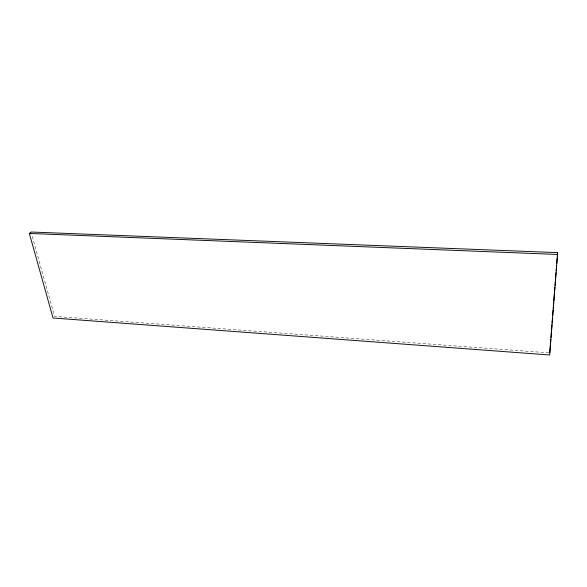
<?xml version="1.0" encoding="UTF-8"?>
<svg xmlns="http://www.w3.org/2000/svg" width="587" height="587" viewBox="0 0 587 587"><rect width="100%" height="100%" fill="white"/><g stroke="black" fill="none" stroke-linecap="round" stroke-linejoin="round"><path stroke-width="0.44" stroke-dasharray="2.94 2.2" d="M548.794 352.831L54.569 316.386L31.302 232.892"/><path stroke-width="0.88" d="M549.703 352.897L550.789 339.227M550.929 337.4L551.362 331.934M551.509 330.107L551.941 324.64M552.081 322.813L552.514 317.347M552.661 315.52L553.093 310.053M553.233 308.226L553.666 302.76M553.812 300.933L554.891 287.263M555.038 285.436L555.471 279.97M555.61 278.143L556.043 272.676M556.19 270.849L556.623 265.383M556.762 263.556L557.195 258.089M557.342 256.27L557.628 252.623L31.06 232.012L29.35 233.45L53.035 318.007L549.696 354.988L557.628 252.623M29.35 233.45L557.65 254.465"/></g></svg>
